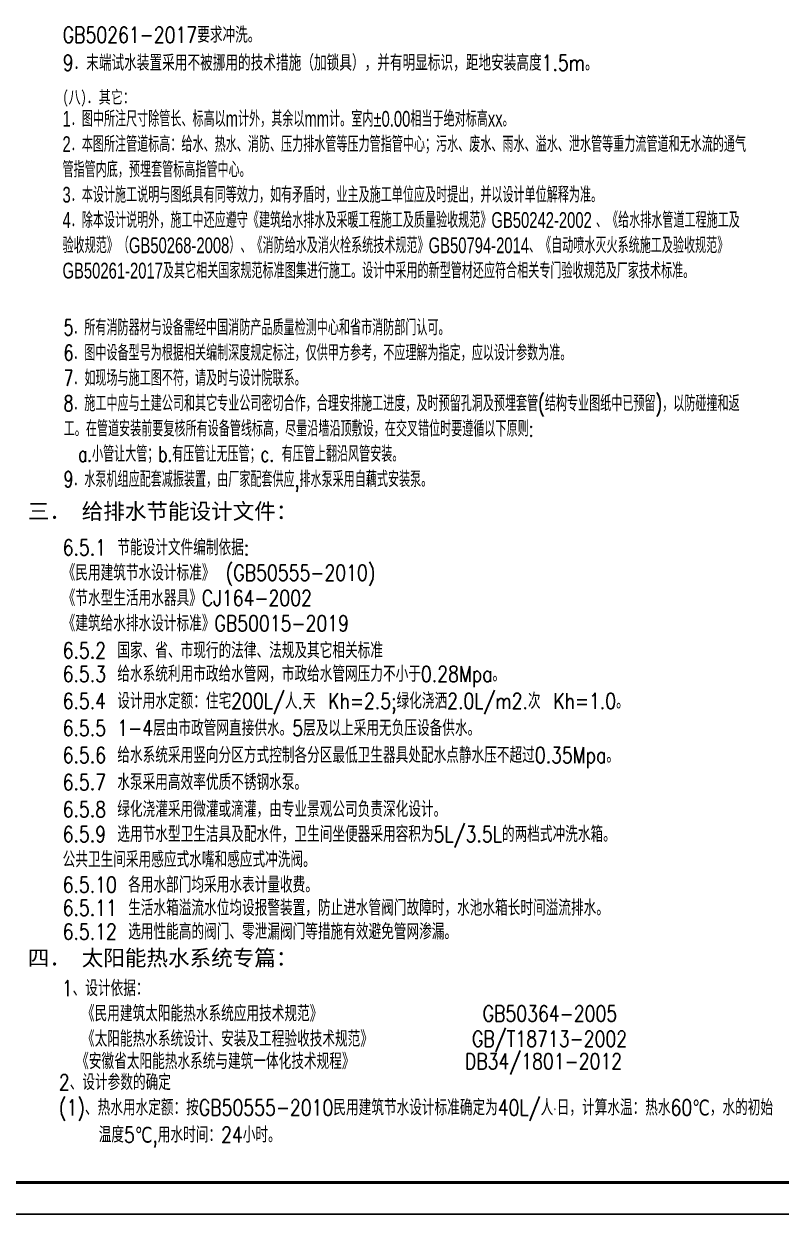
# Model space of a CAD drawing. Extents: x 27938 to 650306, y -92720 to 1524912.
# Drawn here: x 286536 to 310481, y 951674 to 989334 of the extents above; entities that cross this region are included whole.
import ezdxf

# ---------------------------------------------------------------- set-up
doc = ezdxf.new("R2010")
doc.units = 0
doc.header["$LTSCALE"] = 1000
doc.header["$MEASUREMENT"] = 0
for name, color, linetype in [('0s-水标注', 7, 'Continuous'), ('0s_水标注', 7, 'Continuous'), ('图框', 140, 'Continuous')]:
    doc.layers.add(name, color=color, linetype=linetype)
doc.layers.add('yichutu', color=7, linetype='Continuous', true_color=0xffffff, plot=False)
doc.styles.add('HZ', font='txt', dxfattribs={"bigfont": 'hztxt'})
doc.styles.add('HZTXT', font='COMPLEX', dxfattribs={"width": 0.7, "bigfont": 'HZTXT'})

# ---------------------------------------------------------------- blocks, each defined once
blk = doc.blocks.new('TK')
at = {"layer": '图框'}
blk.add_lwpolyline([(465375, 548714), (549475, 548714), (549475, 489314), (465375, 489314)], close=True, dxfattribs=at)
blk.add_lwpolyline([(465375, 548714), (549475, 548714), (549475, 489314), (465375, 489314)], close=True, dxfattribs=at)
at = {"layer": '图框', "const_width": 100}
blk.add_lwpolyline([(548475, 490314), (548475, 547714), (467875, 547714), (467875, 490314)], close=True, dxfattribs=at)
blk = doc.blocks.new('yct-841-594-84100-59399.9999999999-100-1000.0')
at = {"layer": 'yichutu', "color": 7, "true_color": 0xffffff}
blk.add_lwpolyline([(0, 0), (0, 59400), (84100, 59400), (84100, 0)], close=True, dxfattribs=at)

msp = doc.modelspace()

# ---------------------------------------------------------------- block references
msp.add_blockref('TK', (-205160.9, 462360))
at = {"layer": 'yichutu'}
msp.add_blockref('yct-841-594-84100-59399.9999999999-100-1000.0', (260214.1, 951673.7), dxfattribs=at)

# ---------------------------------------------------------------- texts
at = {"layer": '0s-水标注', "color": 0, "insert": (286661.8, 974996.1), "char_height": 500, "width": 14500, "attachment_point": 1, "style": 'HZ'}
msp.add_mtext('\\P{\\fSimHei|b0|i0|c134|p2;三． 给排水节能设计文件：}', dxfattribs=at)
at = {"layer": '0s-水标注', "insert": (286661.8, 960866.5), "char_height": 500, "width": 14500, "attachment_point": 1, "style": 'HZ'}
msp.add_mtext('\\P{\\fSimHei|b0|i0|c134|p2;四． 太阳能热水系统专篇：}', dxfattribs=at)
at = {"layer": '0s_水标注', "color": 0, "style": 'HZ', "width": 0.8}
for s, p in [('GB50261-2017要求冲洗。', (287765.9, 988733.7)), ('9．末端试水装置采用不被挪用的技术措施（加锁具），并有明显标识，距地安装高度1.5m。', (287765.9, 987848.6)), ('6.5.1 节能设计文件编制依据:', (287763.8, 972515.4)), ('《民用建筑节水设计标准》 (GB50555-2010)', (287763.8, 971715.4)), ('《节水型生活用水器具》CJ164-2002', (287763.8, 970915.4)), ('《建筑给水排水设计标准》GB50015-2019', (287763.8, 970115.4)), ('6.5.2 国家、省、市现行的法律、法规及其它相关标准 ', (287763.8, 969259.2)), ('6.5.3 给水系统利用市政给水管网，市政给水管网压力不小于0.28Mpa。', (287763.8, 968515.4)), ('6.5.4 设计用水定额：住宅200L/人.天\u3000Kh=2.5;绿化浇洒2.0L/m2.次\u3000Kh=1.0。', (287763.8, 967659.2)), ('6.5.5 1-4层由市政管网直接供水。5层及以上采用无负压设备供水。 ', (287763.8, 966803.1)), ('6.5.6 给水系统采用竖向分区方式控制各分区最低卫生器具处配水点静水压不超过0.35Mpa。 ', (287763.8, 965946.9)), ('6.5.7 水泵采用高效率优质不锈钢水泵。 ', (287763.8, 965090.8)), ('6.5.8 绿化浇灌采用微灌或滴灌，由专业景观公司负责深化设计。 ', (287763.8, 964234.6)), ('6.5.9 选用节水型卫生洁具及配水件，卫生间坐便器采用容积为5L/3.5L的两档式冲洗水箱。', (287763.8, 963446.4)), ('公共卫生间采用感应式水嘴和感应式冲洗阀。 ', (287763.8, 962646.4)), ('6.5.10 各用水部门均采用水表计量收费。', (287763.8, 961846.4)), ('6.5.11 生活水箱溢流水位均设报警装置，防止进水管阀门故障时，水池水箱长时间溢流排水。 ', (287763.8, 961115.5)), ('6.5.12 选用性能高的阀门、零泄漏阀门等措施有效避免管网渗漏。', (287763.8, 960363.4))]:
    msp.add_text(s, height=500, dxfattribs=at).set_placement(p)
at = {"layer": '0s_水标注', "style": 'HZ', "width": 0.8}
for s, p in [('1、设计依据：', (287736.2, 958571.6)), (' 《民用建筑太阳能热水系统应用技术规范》             GB50364-2005', (288017.5, 957771.6)), (' 《太阳能热水系统设计、安装及工程验收技术规范》        GB/T18713-2002', (288017.5, 956971.6)), ('2、设计参数的确定', (287643.7, 955597.9)), ('(1)、热水用水定额：按GB50555-2010民用建筑节水设计标准确定为40L/人·日，计算水温：热水60℃，水的初始', (287646.6, 954797.9)), ('温度5℃,用水时间：24小时。', (288903.7, 953937.9))]:
    msp.add_text(s, height=500, dxfattribs=at).set_placement(p)
at = {"layer": '0s_水标注', "color": 1, "style": 'HZ', "width": 0.8}
msp.add_text('《安徽省太阳能热水系统与建筑一体化技术规程》         DB34/1801-2012', height=500, dxfattribs=at).set_placement((288192.2, 956261.2))
at = {"layer": '0s_水标注', "color": 0, "char_height": 500, "width": 21570.464, "attachment_point": 1, "line_spacing_factor": 0.96, "style": 'HZTXT'}
for s, insert in [('{\\fSimHei|b0|i0|c134|p2;\\H0.8x;\\C7;(八)．其它：\\P\\Fros,hztxt|c134;\\H1.25x;1．图中所注尺寸除管长、标高以m计外，其余以mm计。室内±0.00相当于绝对标高xx。\\P2．本图所注管道标高：给水、热水、消防、压力排水管等压力管指管中心；污水、废水、雨水、溢水、泄水管等重力流管道和无水流的通气管指管内底，预埋套管标高指管中心。\\P3．本设计施工说明与图纸具有同等效力，如有矛盾时，业主及施工单位应及时提出，并以设计单位解释为准。\\P4．除本设计说明外，施工中还应遵守《建筑给水排水及采暖工程施工及质量验收规范》GB50242-2002 、《给水排水管道工程施工及验收规范》（GB50268-2008）、《消防给水及消火栓系统技术规范》GB50794-2014、《自动喷水灭火系统施工及验收规范》 GB50261-2017及其它相关国家规范标准图集进行施工。设计中采用的新型管材还应符合相关专门验收规范及厂家技术标准。}', (287758.9, 987216.9)), ('\\pi458.3;{\\C7;\\P\\pi0;5．所有消防器材与设备需经中国消防产品质量检测中心和省市消防部门认可。\\P6．图中设备型号为根据相关编制深度规定标注，仅供甲方参考，不应理解为指定，应以设计参数为准。\\P7．如现场与施工图不符，请及时与设计院联系。\\P8．施工中应与土建公司和其它专业公司密切合作，合理安排施工进度，及时预留孔洞及预埋套管(结构专业图纸中已预留)，以防碰撞和返工。在管道安装前要复核所有设备管线标高，尽量沿墙沿顶敷设，在交叉错位时要遵循以下原则:\\P\\pi458.3;a.小管让大管；b.有压管让无压管；c. 有压管上翻沿风管安装。\\P\\pi0;9．水泵机组应配套减振装置，由厂家配套供应,排水泵采用自藕式安装泵。}', (287798.5, 980776.9))]:
    msp.add_mtext(s, dxfattribs=dict(at, insert=insert))

doc.saveas('drawing.dxf')
